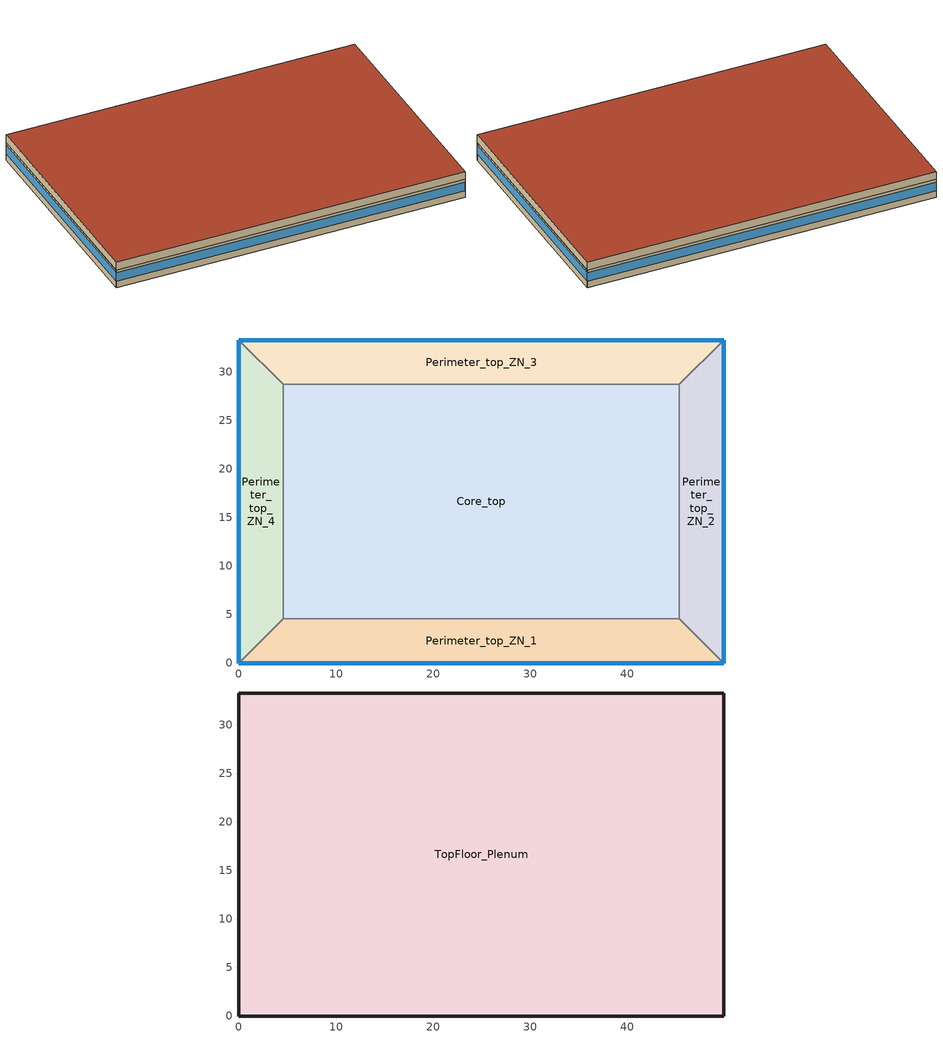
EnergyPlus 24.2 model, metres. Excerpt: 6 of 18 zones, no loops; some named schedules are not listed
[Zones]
Perimeter_top_ZN_1
 floor to MidFloor_Plenum (int_slab_floor): 0,0 4.57,4.57 45.34,4.57 49.91,0 z7.92
 wall outside (nonres_ext_wall_top): 0,0 49.91,0 z7.92:10.67
 wall to Perimeter_top_ZN_2 (int_wall): 49.91,0 45.34,4.57 z7.92:10.67
 window (Window_U_0.363_SHGC_South_0.359): 0,0 49.91,0 z8.95:10.25
 ceiling to TopFloor_Plenum (DropCeiling): 0,0 49.91,0 45.34,4.57 4.57,4.57 z10.67
Perimeter_top_ZN_2
 floor to MidFloor_Plenum (int_slab_floor): 49.91,0 45.34,4.57 45.34,28.7 49.91,33.27 z7.92
 wall outside (nonres_ext_wall_top): 49.91,0 49.91,33.27 z7.92:10.67
 wall to Perimeter_top_ZN_3 (int_wall): 49.91,33.27 45.34,28.7 z7.92:10.67
 window (Window_U_0.363_SHGC_East_0.359): 49.91,0 49.91,33.27 z8.95:10.25
 ceiling to TopFloor_Plenum (DropCeiling): 49.91,0 49.91,33.27 45.34,28.7 45.34,4.57 z10.67
Perimeter_top_ZN_3
 floor to MidFloor_Plenum (int_slab_floor): 49.91,33.27 45.34,28.7 4.57,28.7 0,33.27 z7.92
 wall outside (nonres_ext_wall_top): 49.91,33.27 0,33.27 z7.92:10.67
 wall to Perimeter_top_ZN_4 (int_wall): 0,33.27 4.57,28.7 z7.92:10.67
 window (Window_U_0.363_SHGC_North_0.359): 49.91,33.27 0,33.27 z8.95:10.25
 ceiling to TopFloor_Plenum (DropCeiling): 49.91,33.27 0,33.27 4.57,28.7 45.34,28.7 z10.67
Perimeter_top_ZN_4
 floor to MidFloor_Plenum (int_slab_floor): 0,33.27 4.57,28.7 4.57,4.57 0,0 z7.92
 wall outside (nonres_ext_wall_top): 0,33.27 0,0 z7.92:10.67
 wall to Perimeter_top_ZN_1 (int_wall): 0,0 4.57,4.57 z7.92:10.67
 window (Window_U_0.363_SHGC_West_0.359): 0,33.27 0,0 z8.95:10.25
 ceiling to TopFloor_Plenum (DropCeiling): 0,33.27 0,0 4.57,4.57 4.57,28.7 z10.67
Core_top
 floor to MidFloor_Plenum (int_slab_floor): 45.34,28.7 45.34,4.57 4.57,4.57 4.57,28.7 z7.92
 wall to Perimeter_top_ZN_3 (int_wall): 45.34,28.7 4.57,28.7 z7.92:10.67
 wall to Perimeter_top_ZN_2 (int_wall): 45.34,4.57 45.34,28.7 z7.92:10.67
 wall to Perimeter_top_ZN_1 (int_wall): 4.57,4.57 45.34,4.57 z7.92:10.67
 wall to Perimeter_top_ZN_4 (int_wall): 4.57,28.7 4.57,4.57 z7.92:10.67
 ceiling to TopFloor_Plenum (DropCeiling): 45.34,4.57 45.34,28.7 4.57,28.7 4.57,4.57 z10.67
TopFloor_Plenum
 wall outside (nonres_ext_wall_top): 49.91,33.27 0,33.27 0,0 49.91,0 49.91,33.27 z10.67:11.89
 roof outside (nonres_roof): 49.91,0 49.91,33.27 0,33.27 0,0 z11.89
[Building]
OfficeMedium: North Axis=0; Terrain=City; Loads Convergence Tolerance Value=0.04; Temperature Convergence Tolerance Value=0.2; Solar Distribution=FullInteriorAndExterior; Maximum Number of Warmup Days=25; Minimum Number of Warmup Days=6
[Site:Location]
New.York-John.F.Kennedy.Intl.AP_NY_USA WMO=744860: Latitude=40.66; Longitude=-73.8; Time Zone=-5; Elevation=7
[SizingPeriod:DesignDay] Day of Month=21; DryBulb Temperature Range Modifier Type=DefaultMultipliers; Humidity Condition Type=Wetbulb; Barometric Pressure=101241; Rain Indicator=No; Snow Indicator=No; Daylight Saving Time Indicator=No
Name | Month | Day Type | Maximum DryBulb Temperature | Daily DryBulb Temperature Range | Wetbulb or DewPoint at Maximum DryBulb | Wind Speed | Wind Direction | Solar Model Indicator | Sky Clearness | ASHRAE Clear Sky Optical Depth for Beam Irradiance taub | ASHRAE Clear Sky Optical Depth for Diffuse Irradiance taud
New.York-John.F.Kennedy.Intl.AP_NY_USA Ann Htg 99.6% Condns DB | 1 | WinterDesignDay | -10.7 | 0 | -10.7 | 7.5 | 320 | ASHRAEClearSky | 0
New.York-John.F.Kennedy.Intl.AP_NY_USA Ann Clg .4% Condns DB=>MWB | 7 | SummerDesignDay | 32.1 | 7.4 | 23.1 | 5.6 | 230 | ASHRAETau |  | 0.541 | 1.8
[Site:GroundTemperature:FCfactorMethod]
January Ground Temperature=14; February Ground Temperature=7.3; March Ground Temperature=3.3; April Ground Temperature=1.2; May Ground Temperature=-0.2; June Ground Temperature=5.6; July Ground Temperature=10.9; August Ground Temperature=16.1; September Ground Temperature=21.7; October Ground Temperature=25; November Ground Temperature=24.8; December Ground Temperature=19.9
[Site:WaterMainsTemperature]
Calculation Method=Correlation; Annual Average Outdoor Air Temperature=12.4667; Maximum Difference In Monthly Average Outdoor Air Temperatures=25.2
[Material]
Name | Roughness | Thickness | Conductivity | Density | Specific Heat | Thermal Absorptance | Solar Absorptance | Visible Absorptance
Std Wood 6inch | MediumSmooth | 0.15 | 0.12 | 540 | 1210 | 0.9 | 0.7 | 0.7
AC02 Acoustic Ceiling | MediumSmooth | 0.0127 | 0.057 | 288 | 1339 | 0.9 | 0.7 | 0.2
F07 25mm stucco | Smooth | 0.0254 | 0.72 | 1856 | 840 | 0.9 | 0.7 | 0.7
F08 Metal surface | Smooth | 0.0008 | 45.28 | 7824 | 500
F13 Built-up roofing | Rough | 0.0095 | 0.16 | 1120 | 1460 | 0.9 | 0.7
G01 13mm gypsum board | Smooth | 0.0127 | 0.16 | 800 | 1090 | 0.9 | 0.7 | 0.5
G01 16mm gypsum board | MediumSmooth | 0.0159 | 0.16 | 800 | 1090
100mm Normalweight concrete floor | MediumRough | 0.1016 | 2.31 | 2322 | 832
[Material:NoMass] Thermal Absorptance=0.9; Solar Absorptance=0.7
Name | Roughness | Thermal Resistance | Visible Absorptance
CP02 CARPET PAD | VeryRough | 0.21648 | 0.8
Nonres_Roof_Insulation | MediumSmooth | 5.30668 | 0.7
Nonres_Exterior_Wall_Insulation_top | MediumSmooth | 1.17703 | 0.7
[WindowMaterial:SimpleGlazingSystem] UFactor=2.06121; Solar Heat Gain Coefficient=0.359; Visible Transmittance=0.3949
Glazing Layer East; Glazing Layer South; Glazing Layer West; Glazing Layer North
[Construction]
InteriorFurnishings: Std Wood 6inch
DropCeiling: AC02 Acoustic Ceiling
int_wall: G01 13mm gypsum board, G01 13mm gypsum board
int_slab_floor: 100mm Normalweight concrete floor, CP02 CARPET PAD
nonres_roof: F13 Built-up roofing, Nonres_Roof_Insulation, F08 Metal surface
nonres_ext_wall_top: F07 25mm stucco, G01 16mm gypsum board, Nonres_Exterior_Wall_Insulation_top, G01 16mm gypsum board
Window_U_0.363_SHGC_East_0.359: Glazing Layer East
Window_U_0.363_SHGC_South_0.359: Glazing Layer South
Window_U_0.363_SHGC_West_0.359: Glazing Layer West
Window_U_0.363_SHGC_North_0.359: Glazing Layer North
[Zone] Type=1; Multiplier=1; Volume=autocalculate; Floor Area=autocalculate
Name | Ceiling Height | Part of Total Floor Area
TopFloor_Plenum | 1.2192 | No
Core_top; Perimeter_top_ZN_3; Perimeter_top_ZN_2; Perimeter_top_ZN_1; Perimeter_top_ZN_4 | 2.7432 | YES
[InternalMass] Construction=InteriorFurnishings
Name | Zone or ZoneList | Surface Area
Core_top_InternalMass_1 | Core_top | 1967.077
Perimeter_top_ZN_3_InternalMass_1 | Perimeter_top_ZN_3 | 414.675
Perimeter_top_ZN_2_InternalMass_1 | Perimeter_top_ZN_2 | 262.5073
Perimeter_top_ZN_1_InternalMass_1 | Perimeter_top_ZN_1 | 414.6723
Perimeter_top_ZN_4_InternalMass_1 | Perimeter_top_ZN_4 | 262.5056
[People] Number of People Schedule=BLDG_OCC_SCH_wo_SB; Number of People Calculation Method=Area/Person; Floor Area per Person=18.5788; Fraction Radiant=0.3; Sensible Heat Fraction=AUTOCALCULATE; Activity Level Schedule=ACTIVITY_SCH; Enable ASHRAE 55 Comfort Warnings=No; Mean Radiant Temperature Calculation Type=EnclosureAveraged; Work Efficiency Schedule=WORK_EFF_SCH; Clothing Insulation Calculation Method=ClothingInsulationSchedule; Clothing Insulation Schedule=CLOTHING_SCH; Air Velocity Schedule=AIR_VELO_SCH; Thermal Comfort Model 1 Type=FANGER
Name | Zone or ZoneList or Space or SpaceList
Core_top | Core_top
Perimeter_top_ZN_3 | Perimeter_top_ZN_3
Perimeter_top_ZN_2 | Perimeter_top_ZN_2
Perimeter_top_ZN_1 | Perimeter_top_ZN_1
Perimeter_top_ZN_4 | Perimeter_top_ZN_4
[Lights] Schedule=ltg_sch_office; Design Level Calculation Method=Watts/Area; Watts per Floor Area=5.803983; Return Air Fraction=0; Fraction Radiant=0.7; Fraction Visible=0.2; Fraction Replaceable=1; EndUse Subcategory=LightsWired; Return Air Fraction Calculated from Plenum Temperature=No
Name | Zone or ZoneList or Space or SpaceList
Core_top_Lights | Core_top
Perimeter_top_ZN_3_Lights | Perimeter_top_ZN_3
Perimeter_top_ZN_2_Lights | Perimeter_top_ZN_2
Perimeter_top_ZN_1_Lights | Perimeter_top_ZN_1
Perimeter_top_ZN_4_Lights | Perimeter_top_ZN_4
[ElectricEquipment] Schedule=BLDG_EQUIP_SCH; Design Level Calculation Method=EquipmentLevel; Fraction Latent=0; Fraction Radiant=0.5; Fraction Lost=0; EndUse Subcategory=MiscPlug
Name | Zone or ZoneList or Space or SpaceList | Design Level
Core_top_MiscPlug_Equip | Core_top | 7937.16
Perimeter_top_ZN_3_MiscPlug_Equip | Perimeter_top_ZN_3 | 1673.21
Perimeter_top_ZN_2_MiscPlug_Equip | Perimeter_top_ZN_2 | 1059.217
Perimeter_top_ZN_1_MiscPlug_Equip | Perimeter_top_ZN_1 | 1673.2
Perimeter_top_ZN_4_MiscPlug_Equip | Perimeter_top_ZN_4 | 1059.21
[Daylighting:Controls] Daylighting Method=SplitFlux; Availability Schedule=DaylightAvailSch; Lighting Control Type=Continuousoff; Minimum Input Power Fraction for Continuous or ContinuousOff Dimming Control=0.2; Minimum Light Output Fraction for Continuous or ContinuousOff Dimming Control=0.2; Number of Stepped Control Steps=3; Probability Lighting will be Reset When Needed in Manual Stepped Control=1; Maximum Allowable Discomfort Glare Index=22; Fraction of Lights Controlled by Reference Point 1=0.3835; Illuminance Setpoint at Reference Point 1=377; Fraction of Lights Controlled by Reference Point 2=0.1395; Illuminance Setpoint at Reference Point 2=377
Name | Zone or Space | Glare Calculation Daylighting Reference Point | Glare Calculation Azimuth Angle of View Direction Clockwise from Zone yAxis | Daylighting Reference Point 1 | Daylighting Reference Point 2
Perimeter_top_ZN_1_DaylCtrl | Perimeter_top_ZN_1 | Perimeter_top_ZN_1_DaylRefPt1 | 180 | Perimeter_top_ZN_1_DaylRefPt1 | Perimeter_top_ZN_1_DaylRefPt2
Perimeter_top_ZN_2_DaylCtrl | Perimeter_top_ZN_2 | Perimeter_top_ZN_2_DaylRefPt1 | 90 | Perimeter_top_ZN_2_DaylRefPt1 | Perimeter_top_ZN_2_DaylRefPt2
Perimeter_top_ZN_3_DaylCtrl | Perimeter_top_ZN_3 | Perimeter_top_ZN_3_DaylRefPt1 | 0 | Perimeter_top_ZN_3_DaylRefPt1 | Perimeter_top_ZN_3_DaylRefPt2
Perimeter_top_ZN_4_DaylCtrl | Perimeter_top_ZN_4 | Perimeter_top_ZN_4_DaylRefPt1 | 270 | Perimeter_top_ZN_4_DaylRefPt1 | Perimeter_top_ZN_4_DaylRefPt2
[ZoneInfiltration:DesignFlowRate] Schedule=INFIL_SCH_PNNL; Design Flow Rate Calculation Method=Flow/ExteriorWallArea; Design Flow Rate=0; Flow Rate per Exterior Surface Area=0.000569572; Constant Term Coefficient=0; Temperature Term Coefficient=0; Velocity Term Coefficient=0.224; Velocity Squared Term Coefficient=0
Name | Zone or ZoneList or Space or SpaceList
Perimeter_top_ZN_3_Infiltration | Perimeter_top_ZN_3
Perimeter_top_ZN_2_Infiltration | Perimeter_top_ZN_2
Perimeter_top_ZN_1_Infiltration | Perimeter_top_ZN_1
Perimeter_top_ZN_4_Infiltration | Perimeter_top_ZN_4
TopFloor_Plenum_Infiltration | TopFloor_Plenum
[Exterior:Lights] Control Option=AstronomicalClock; EndUse Subcategory=General
Name | Schedule | Design Level
Exterior_Lights_a | Exterior_lighting_schedule_a | 542.49
Exterior_Lights_b | Exterior_lighting_schedule_b_2016 | 280.18
Exterior_Lights_c | Exterior_lighting_schedule_c_2016 | 3002.07
[EnergyManagementSystem:ProgramCallingManager]
SET_Perimeter_top_ZN_1_Light_EMS_Program_Prog_Manager: BeginTimestepBeforePredictor; SET_Perimeter_top_ZN_1_Light_EMS_Program
SET_Perimeter_top_ZN_4_Light_EMS_Program_Prog_Manager: BeginTimestepBeforePredictor; SET_Perimeter_top_ZN_4_Light_EMS_Program
SET_Perimeter_bot_ZN_3_Light_EMS_Program_Prog_Manager: BeginTimestepBeforePredictor; SET_Perimeter_bot_ZN_3_Light_EMS_Program
SET_Perimeter_bot_ZN_2_Light_EMS_Program_Prog_Manager: BeginTimestepBeforePredictor; SET_Perimeter_bot_ZN_2_Light_EMS_Program
SET_Perimeter_bot_ZN_1_Light_EMS_Program_Prog_Manager: BeginTimestepBeforePredictor; SET_Perimeter_bot_ZN_1_Light_EMS_Program
SET_Perimeter_bot_ZN_4_Light_EMS_Program_Prog_Manager: BeginTimestepBeforePredictor; SET_Perimeter_bot_ZN_4_Light_EMS_Program
SET_Perimeter_mid_ZN_3_Light_EMS_Program_Prog_Manager: BeginTimestepBeforePredictor; SET_Perimeter_mid_ZN_3_Light_EMS_Program
SET_Perimeter_mid_ZN_2_Light_EMS_Program_Prog_Manager: BeginTimestepBeforePredictor; SET_Perimeter_mid_ZN_2_Light_EMS_Program
SET_Perimeter_mid_ZN_1_Light_EMS_Program_Prog_Manager: BeginTimestepBeforePredictor; SET_Perimeter_mid_ZN_1_Light_EMS_Program
SET_Perimeter_mid_ZN_4_Light_EMS_Program_Prog_Manager: BeginTimestepBeforePredictor; SET_Perimeter_mid_ZN_4_Light_EMS_Program
OA_BASED_OPTIMUM_START_EMS_Program Manager: BeginTimestepBeforePredictor; OA_BASED_OPTIMUM_START_EMS_Program
[EnergyManagementSystem:Program]
Transformer_Load_Prog: SET Wired_LTG = Facility_Int_LTG*0.0281
SET_Core_bottom_Light_EMS_Program: SET Core_bottom_LSr_IP =0.093*Core_bottom_LSr/Core_bottom_Area; IF (Core_bottom_Occ_Sensor <= 0) && (Core_bottom_LSr_IP >= 0.02); SET Core_bottom_Light_Actuator = 0.02*Core_bottom_Area/0.09290304; ELSE; SET Core_bottom_Light_Actuator = NULL; ENDIF
SET_Core_mid_Light_EMS_Program: SET Core_mid_LSr_IP =0.093*Core_mid_LSr/Core_mid_Area; IF (Core_mid_Occ_Sensor <= 0) && (Core_mid_LSr_IP >= 0.02); SET Core_mid_Light_Actuator = 0.02*Core_mid_Area/0.09290304; ELSE; SET Core_mid_Light_Actuator = NULL; ENDIF
SET_Core_top_Light_EMS_Program: SET Core_top_LSr_IP =0.093*Core_top_LSr/Core_top_Area; IF (Core_top_Occ_Sensor <= 0) && (Core_top_LSr_IP >= 0.02); SET Core_top_Light_Actuator = 0.02*Core_top_Area/0.09290304; ELSE; SET Core_top_Light_Actuator = NULL; ENDIF
SET_Perimeter_top_ZN_3_Light_EMS_Program: SET Perimeter_top_ZN_3_LSr_IP =0.093*Perimeter_top_ZN_3_LSr/Perimeter_top_ZN_3_Area; IF (Perimeter_top_ZN_3_Occ_Sensor <= 0) && (Perimeter_top_ZN_3_LSr_IP >= 0.02); SET Perimeter_top_ZN_3_Light_Actuator = 0.02*Perimeter_top_ZN_3_Area/0.09290304; ELSE; SET Perimeter_top_ZN_3_Light_Actuator = NULL; ENDIF
SET_Perimeter_top_ZN_2_Light_EMS_Program: SET Perimeter_top_ZN_2_LSr_IP =0.093*Perimeter_top_ZN_2_LSr/Perimeter_top_ZN_2_Area; IF (Perimeter_top_ZN_2_Occ_Sensor <= 0) && (Perimeter_top_ZN_2_LSr_IP >= 0.02); SET Perimeter_top_ZN_2_Light_Actuator = 0.02*Perimeter_top_ZN_2_Area/0.09290304; ELSE; SET Perimeter_top_ZN_2_Light_Actuator = NULL; ENDIF
SET_Perimeter_top_ZN_1_Light_EMS_Program: SET Perimeter_top_ZN_1_LSr_IP =0.093*Perimeter_top_ZN_1_LSr/Perimeter_top_ZN_1_Area; IF (Perimeter_top_ZN_1_Occ_Sensor <= 0) && (Perimeter_top_ZN_1_LSr_IP >= 0.02); SET Perimeter_top_ZN_1_Light_Actuator = 0.02*Perimeter_top_ZN_1_Area/0.09290304; ELSE; SET Perimeter_top_ZN_1_Light_Actuator = NULL; ENDIF
SET_Perimeter_top_ZN_4_Light_EMS_Program: SET Perimeter_top_ZN_4_LSr_IP =0.093*Perimeter_top_ZN_4_LSr/Perimeter_top_ZN_4_Area; IF (Perimeter_top_ZN_4_Occ_Sensor <= 0) && (Perimeter_top_ZN_4_LSr_IP >= 0.02); SET Perimeter_top_ZN_4_Light_Actuator = 0.02*Perimeter_top_ZN_4_Area/0.09290304; ELSE; SET Perimeter_top_ZN_4_Light_Actuator = NULL; ENDIF
SET_Perimeter_bot_ZN_3_Light_EMS_Program: SET Perimeter_bot_ZN_3_LSr_IP =0.093*Perimeter_bot_ZN_3_LSr/Perimeter_bot_ZN_3_Area; IF (Perimeter_bot_ZN_3_Occ_Sensor <= 0) && (Perimeter_bot_ZN_3_LSr_IP >= 0.02); SET Perimeter_bot_ZN_3_Light_Actuator = 0.02*Perimeter_bot_ZN_3_Area/0.09290304; ELSE; SET Perimeter_bot_ZN_3_Light_Actuator = NULL; ENDIF
SET_Perimeter_bot_ZN_2_Light_EMS_Program: SET Perimeter_bot_ZN_2_LSr_IP =0.093*Perimeter_bot_ZN_2_LSr/Perimeter_bot_ZN_2_Area; IF (Perimeter_bot_ZN_2_Occ_Sensor <= 0) && (Perimeter_bot_ZN_2_LSr_IP >= 0.02); SET Perimeter_bot_ZN_2_Light_Actuator = 0.02*Perimeter_bot_ZN_2_Area/0.09290304; ELSE; SET Perimeter_bot_ZN_2_Light_Actuator = NULL; ENDIF
SET_Perimeter_bot_ZN_1_Light_EMS_Program: SET Perimeter_bot_ZN_1_LSr_IP =0.093*Perimeter_bot_ZN_1_LSr/Perimeter_bot_ZN_1_Area; IF (Perimeter_bot_ZN_1_Occ_Sensor <= 0) && (Perimeter_bot_ZN_1_LSr_IP >= 0.02); SET Perimeter_bot_ZN_1_Light_Actuator = 0.02*Perimeter_bot_ZN_1_Area/0.09290304; ELSE; SET Perimeter_bot_ZN_1_Light_Actuator = NULL; ENDIF
SET_Perimeter_bot_ZN_4_Light_EMS_Program: SET Perimeter_bot_ZN_4_LSr_IP =0.093*Perimeter_bot_ZN_4_LSr/Perimeter_bot_ZN_4_Area; IF (Perimeter_bot_ZN_4_Occ_Sensor <= 0) && (Perimeter_bot_ZN_4_LSr_IP >= 0.02); SET Perimeter_bot_ZN_4_Light_Actuator = 0.02*Perimeter_bot_ZN_4_Area/0.09290304; ELSE; SET Perimeter_bot_ZN_4_Light_Actuator = NULL; ENDIF
SET_Perimeter_mid_ZN_3_Light_EMS_Program: SET Perimeter_mid_ZN_3_LSr_IP =0.093*Perimeter_mid_ZN_3_LSr/Perimeter_mid_ZN_3_Area; IF (Perimeter_mid_ZN_3_Occ_Sensor <= 0) && (Perimeter_mid_ZN_3_LSr_IP >= 0.02); SET Perimeter_mid_ZN_3_Light_Actuator = 0.02*Perimeter_mid_ZN_3_Area/0.09290304; ELSE; SET Perimeter_mid_ZN_3_Light_Actuator = NULL; ENDIF
SET_Perimeter_mid_ZN_2_Light_EMS_Program: SET Perimeter_mid_ZN_2_LSr_IP =0.093*Perimeter_mid_ZN_2_LSr/Perimeter_mid_ZN_2_Area; IF (Perimeter_mid_ZN_2_Occ_Sensor <= 0) && (Perimeter_mid_ZN_2_LSr_IP >= 0.02); IF (DaylightSavings==0) && ((Hour < 7) || (Hour > 16)); SET Perimeter_mid_ZN_2_Light_Actuator = 0.02*Perimeter_mid_ZN_2_Area/0.09290304; ELSEIF (DaylightSavings==1) && ((Hour < 6) || (Hour > 15)); SET Perimeter_mid_ZN_2_Light_Actuator = 0.02*Perimeter_mid_ZN_2_Area/0.09290304; ELSE; SET Perimeter_mid_ZN_2_Light_Actuator = NULL; ENDIF; ELSE; SET Perimeter_mid_ZN_2_Light_Actuator = NULL; ENDIF
SET_Perimeter_mid_ZN_1_Light_EMS_Program: SET Perimeter_mid_ZN_1_LSr_IP =0.093*Perimeter_mid_ZN_1_LSr/Perimeter_mid_ZN_1_Area; IF (Perimeter_mid_ZN_1_Occ_Sensor <= 0) && (Perimeter_mid_ZN_1_LSr_IP >= 0.02); SET Perimeter_mid_ZN_1_Light_Actuator = 0.02*Perimeter_mid_ZN_1_Area/0.09290304; ELSE; SET Perimeter_mid_ZN_1_Light_Actuator = NULL; ENDIF
SET_Perimeter_mid_ZN_4_Light_EMS_Program: SET Perimeter_mid_ZN_4_LSr_IP =0.093*Perimeter_mid_ZN_4_LSr/Perimeter_mid_ZN_4_Area; IF (Perimeter_mid_ZN_4_Occ_Sensor <= 0) && (Perimeter_mid_ZN_4_LSr_IP >= 0.02); SET Perimeter_mid_ZN_4_Light_Actuator = 0.02*Perimeter_mid_ZN_4_Area/0.09290304; ELSE; SET Perimeter_mid_ZN_4_Light_Actuator = NULL; ENDIF
OA_BASED_OPTIMUM_START_EMS_Program: IF DaylightSavings==0 && DayOfWeek>1 && Hour==5 && OAT<23.9 && OAT>1.7; SET CLGSETP_SCH_Actuator = 26.7; SET HTGSETP_SCH_Actuator = 15.6; SET CLGSETP_SCH_w_SB_Actuator = 26.7; SET HTGSETP_SCH_w_SB_Actuator = 15.6; ELSEIF DaylightSavings==1 && DayOfWeek>1 && Hour==4 && OAT<23.9 && OAT>1.7; SET CLGSETP_SCH_Actuator = 26.7; SET HTGSETP_SCH_Actuator = 15.6; SET CLGSETP_SCH_w_SB_Actuator = 26.7; SET HTGSETP_SCH_w_SB_Actuator = 15.6; ELSE; SET CLGSETP_SCH_Actuator = NULL; SET HTGSETP_SCH_Actuator = NULL; SET CLGSETP_SCH_w_SB_Actuator = NULL; SET HTGSETP_SCH_w_SB_Actuator = NULL; ENDIF
[EnergyManagementSystem:GlobalVariable]
Wired_LTG
[EnergyManagementSystem:OutputVariable]
Wired_LTG: EMS Variable=Wired_LTG; Type of Data in Variable=Summed; Update Frequency=ZoneTimeStep; Units=J
[AVAILABILITYMANAGER:SCHEDULED] Schedule=Always On Discrete
VAV System bot Availability Manager; VAV System mid Availability Manager; VAV System top Availability Manager
[Generator:PVWatts]
PV_module: PVWatts Version=5; DC System Capacity=32176.5; Module Type=Premium; Array Type=FixedOpenRack; System Losses=0.113; Array Geometry Type=TiltAzimuth; Tilt Angle=0; Azimuth Angle=180
[ElectricLoadCenter:Inverter:PVWatts]
PV_Inverter: DC to AC Size Ratio=1.2; Inverter Efficiency=0.96
[ElectricLoadCenter:Generators]
PV_Generator: Generator 1=PV_module; Generator 1 Rated Electric Power Output=32176.5; Generator 1 Availability Schedule=PV_SCH
[ElectricLoadCenter:Transformer]
Transformer 1: Availability Schedule=Always_On; Transformer Usage=PowerInFromGrid; Rated Capacity=45000; Phase=3; Conductor Material=Aluminum; Full Load Temperature Rise=150; Fraction of Eddy Current Losses=0.1; Performance Input Method=NominalEfficiency; Nameplate Efficiency=0.984; Per Unit Load for Nameplate Efficiency=0.35; Reference Temperature for Nameplate Efficiency=75; Consider Transformer Loss for Utility Cost=Yes; Meter 1=Wired_LTG_Electricity; Meter 2=Wired_INT_EQUIP
[ElectricLoadCenter:Distribution]
Generator: Generator List=PV_Generator; Generator Operation Scheme Type=Baseload; Electrical Buss Type=DirectCurrentWithInverter; Inverter=PV_Inverter
